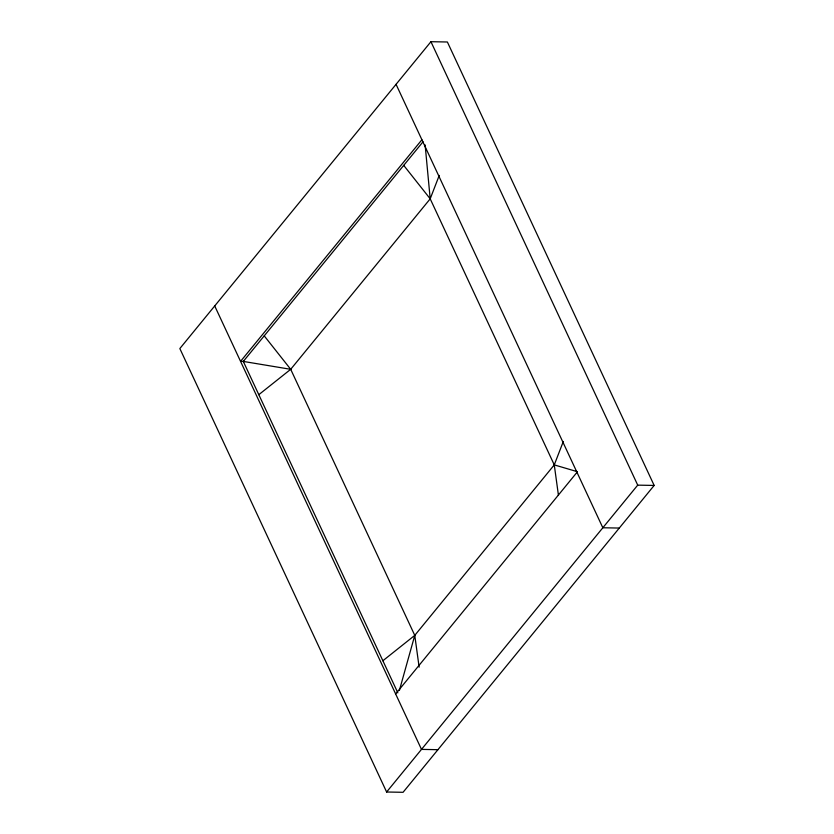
<?xml version="1.0" encoding="UTF-8"?>
<svg xmlns="http://www.w3.org/2000/svg" width="834" height="834" viewBox="0 0 834 834"><rect width="100%" height="100%" fill="white"/><g stroke="black" fill="none" stroke-linecap="round" stroke-linejoin="round"><path stroke-width="1.25" d="M399.434 690.26L414.769 635.372L554.266 464.892L563.315 441.467M258.811 394.68L290.701 369.306L430.198 198.826L439.247 175.401M430.938 41.7L179.842 348.56L386.622 792.008L403.062 792.3L654.158 485.44L447.378 41.992L430.938 41.7L637.718 485.138L654.158 485.44M421.91 139.747L240.557 361.372L244.352 361.445M397.849 692.856L243.299 361.424L423.036 141.77M395.65 693.961L576.992 472.336M386.622 792.008L637.718 485.138M382.879 660.747L414.769 635.372L290.701 369.306L264.222 335.852M619.287 528.058L602.836 527.766L396.056 84.317M437.944 749.683L421.493 749.391L214.713 305.942M243.299 361.424L290.701 369.306M403.719 165.372L430.198 198.826L554.266 464.892L577.305 471.669M554.266 464.892L558.457 495.406M414.769 635.372L419.137 667.158M425.132 144.928L430.198 198.826"/></g></svg>
